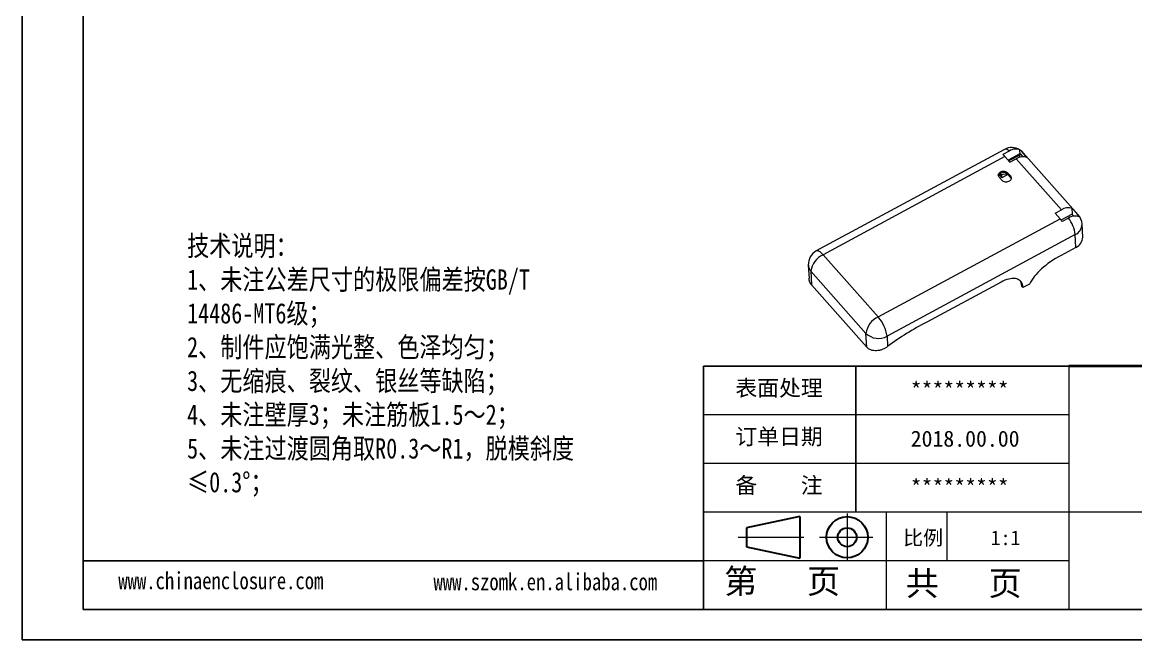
# Model space of a CAD drawing. Header units: inches. Extents: x 1531 to 2581, y 452 to 704.
# Drawn here: x 2224.9 to 2444.5, y 452.3 to 574.2 of the extents above; entities that cross this region are included whole.
import ezdxf

# ---------------------------------------------------------------- set-up
doc = ezdxf.new("R2010")
doc.units = ezdxf.units.IN
doc.header["$LTSCALE"] = 15
doc.linetypes.add('CENTER2', pattern=[28.575, 19.05, -3.175, 3.175, -3.175])
doc.layers.add('文字', color=81, linetype='Continuous')
for name, color, linetype, lineweight in [('粗实线', 7, 'Continuous', 30), ('细实线', 3, 'Continuous', 9), ('细点划线', 2, 'CENTER2', 9)]:
    doc.layers.add(name, color=color, linetype=linetype, lineweight=lineweight)
doc.styles.get("Standard").update_dxf_attribs({"font": 'txt', "bigfont": 'gbcbig.shx'})
doc.styles.add('宋体', font='', dxfattribs={"width": 0.8, "height": 3.5})
doc.styles.get('宋体').set_extended_font_data('SimSun')

msp = doc.modelspace()

# ---------------------------------------------------------------- linework, layer by layer
for p, q in [((2224.867, 704.319), (2224.867, 452.319)), ((2236.867, 698.319), (2236.867, 458.319)), ((2431.267, 506.319), (2359.267, 506.319)), ((2359.267, 458.319), (2359.267, 506.319)), ((2389.267, 477.519), (2389.267, 506.319)), ((2359.267, 467.919), (2236.867, 467.919)), ((2236.867, 458.319), (2575.267, 458.319)), ((2224.867, 452.319), (2581.267, 452.319))]:
    msp.add_line(p, q)
at = {"color": 7, "linetype": 'Continuous', "lineweight": 15}
for p, q in [((2418.621, 549.11), (2381.487, 529.056)), ((2418.703, 547.702), (2382.813, 528.32)), ((2419.533, 548.786), (2418.288, 548.113)), ((2418.703, 547.702), (2419.677, 546.599)), ((2421.486, 548.141), (2419.339, 546.982)), ((2421.625, 547.984), (2419.478, 546.824)), ((2419.674, 546.604), (2421.642, 547.667)), ((2419.677, 546.599), (2420.922, 547.272)), ((2429.835, 537.195), (2420.922, 547.272)), ((2421.625, 547.984), (2421.486, 548.141)), ((2421.645, 547.603), (2421.531, 547.541)), ((2421.645, 547.603), (2421.606, 547.647)), ((2421.642, 547.667), (2421.625, 547.984)), ((2421.646, 547.579), (2421.645, 547.603)), ((2421.703, 548.063), (2421.654, 549.001)), ((2422.069, 547.675), (2422.055, 547.949)), ((2423.041, 547.541), (2422.066, 548.643)), ((2433.156, 536.177), (2422.294, 548.458)), ((2418.118, 542.965), (2417.561, 543.595)), ((2417.637, 544.034), (2418.102, 543.509)), ((2418.102, 543.509), (2418.069, 544.141)), ((2419.268, 544.139), (2418.102, 543.509)), ((2419.22, 544.491), (2419.777, 543.861)), ((2419.22, 544.491), (2419.237, 544.174)), ((2419.237, 544.174), (2419.794, 543.544)), ((2419.777, 543.861), (2419.794, 543.544)), ((2428.59, 536.522), (2429.835, 537.195)), ((2429.565, 535.42), (2428.59, 536.522)), ((2429.755, 535.194), (2432.009, 536.412)), ((2431.954, 537.464), (2432.929, 536.361)), ((2432.009, 536.412), (2431.954, 537.464)), ((2393.675, 516.039), (2429.565, 535.42)), ((2431.231, 535.56), (2429.986, 534.887)), ((2434.038, 531.808), (2433.905, 534.346)), ((2432.58, 532.3), (2395.446, 512.246)), ((2432.713, 529.762), (2432.58, 532.3)), ((2432.713, 529.762), (2429.809, 528.193)), ((2382.813, 528.32), (2393.675, 516.039)), ((2379.916, 526.26), (2380.052, 523.674)), ((2391.285, 512.791), (2380.423, 525.072)), ((2380.423, 525.072), (2380.564, 522.376)), ((2417.926, 522.918), (2403.265, 515)), ((2380.564, 522.376), (2391.426, 510.094)), ((2421.962, 522.301), (2422.24, 521.986)), ((2421.962, 522.301), (2421.97, 522.143)), ((2421.97, 522.143), (2422.249, 521.828)), ((2422.249, 521.828), (2422.24, 521.986)), ((2423.536, 522.523), (2422.249, 521.828)), ((2391.426, 510.094), (2391.285, 512.791)), ((2395.446, 512.246), (2395.554, 510.181))]:
    msp.add_line(p, q, dxfattribs=at)
at = {"color": 8, "linetype": 'Continuous', "lineweight": 15}
msp.add_line((2421.871, 548.154), (2421.703, 548.063), dxfattribs=at)
at = {"color": 7, "linetype": 'Continuous', "lineweight": 15, "flags": 128}
for points in [[(2421.703, 548.063), (2421.706, 548.119), (2421.718, 548.161), (2421.741, 548.186), (2421.773, 548.195), (2421.813, 548.187), (2421.86, 548.162), (2421.911, 548.121), (2421.965, 548.065)], [(2417.561, 543.595), (2417.463, 543.736), (2417.406, 543.89), (2417.392, 544.051), (2417.421, 544.211), (2417.493, 544.364), (2417.604, 544.504), (2417.75, 544.623), (2417.923, 544.716), (2418.117, 544.781), (2418.323, 544.813), (2418.532, 544.811), (2418.734, 544.776), (2418.922, 544.709), (2419.086, 544.612), (2419.22, 544.491)], [(2419.777, 543.861), (2419.875, 543.721), (2419.932, 543.566), (2419.946, 543.406), (2419.917, 543.245), (2419.845, 543.092), (2419.734, 542.953), (2419.588, 542.834), (2419.415, 542.74), (2419.221, 542.676), (2419.015, 542.644), (2418.806, 542.645), (2418.604, 542.681), (2418.416, 542.748), (2418.252, 542.844), (2418.118, 542.965)], [(2419.794, 543.544), (2419.892, 543.403), (2419.933, 543.306)], [(2422.24, 521.986), (2422.207, 522.269), (2422.139, 522.531), (2422.037, 522.769), (2421.9, 522.981), (2421.732, 523.165), (2421.532, 523.321), (2421.303, 523.445), (2421.046, 523.539), (2420.764, 523.599), (2420.46, 523.627), (2420.135, 523.622), (2419.792, 523.584), (2419.436, 523.513), (2419.067, 523.41), (2418.691, 523.276), (2418.309, 523.111), (2417.926, 522.918)]]:
    msp.add_lwpolyline(points, dxfattribs=at)
at = {"color": 8, "linetype": 'Continuous', "lineweight": 15, "flags": 128}
msp.add_lwpolyline([(2382.813, 528.32), (2382.612, 528.534), (2382.416, 528.717), (2382.227, 528.866), (2382.048, 528.98), (2381.881, 529.056), (2381.73, 529.094), (2381.596, 529.093), (2381.487, 529.056)], dxfattribs=at)
at = {"color": 7, "linetype": 'Continuous', "lineweight": 15}
for centre, radius, start, end in [((2420.047, 546.47), 3, 58.78916, 118.3706), ((2420.781, 547.048), 2.139, 65.91108, 125.70322), ((2415.58, 544.973), 4.147, 41.1471, 49.22855), ((2422.24, 545.372), 2.312, 69.72777, 124.74729), ((2420.732, 547.526), 1.74, 39.92301, 57.98242), ((2420.047, 546.47), 3, 41.49181, 56.28827), ((2420.913, 547.169), 1.382, 22.13502, 40.42149), ((2418.438, 543.426), 1.095, 43.11853, 158.13235), ((2418.692, 540.697), 3.499, 80.6918, 110.41791), ((2431.153, 535.295), 2.312, 69.72777, 124.74729), ((2432.479, 533.822), 2.139, 65.91108, 125.70322), ((2428.133, 534.074), 4.461, 24.49853, 31.12806), ((2429.87, 533.704), 4.052, 30.74524, 40.98516), ((2430.909, 534.189), 3, 2.99057, 41.49181), ((2424.677, 531.126), 6.506, 35.31993, 41.30219), ((2425.47, 531.265), 7.185, 8.27656, 36.70303), ((2431.767, 531.826), 2.271, 294.62077, 359.53276), ((2382.912, 526.417), 3, 118.3706, 182.99057), ((2384.603, 524.499), 4.219, 115.1037, 172.19706), ((2420.163, 522.247), 1.8, 1.73539, 32.19062), ((2395.465, 512.218), 4.219, 115.1037, 172.19706), ((2388.198, 511.172), 7.327, 8.42812, 41.62133), ((2393.733, 515.321), 3.52, 225.94743, 299.12586)]:
    msp.add_arc(centre, radius, start, end, dxfattribs=at)
at = {"color": 8, "linetype": 'Continuous', "lineweight": 15}
for centre, radius, start, end in [((2418.813, 548.205), 0.925, 38.86773, 101.94572), ((2421.616, 547.856), 0.906, 41.59634, 60.22013), ((2432.479, 535.575), 0.906, 41.59634, 60.22013), ((2431.653, 534.352), 2.253, 294.32345, 359.83007), ((2381.848, 526.382), 1.935, 183.59975, 222.58321)]:
    msp.add_arc(centre, radius, start, end, dxfattribs=at)
at = {"color": 7, "linetype": 'Continuous', "lineweight": 15}
for points in [[(2429.809, 528.193), (2426.695, 526.518), (2424.604, 524.628), (2423.536, 522.523)], [(2403.265, 515), (2400.548, 513.619), (2397.977, 512.012), (2395.554, 510.181)]]:
    msp.add_open_spline(points, degree=3, dxfattribs=at)
for points, knots in [([(2380.564, 522.376), (2380.48, 522.482), (2380.313, 522.695), (2380.153, 523.073), (2380.067, 523.403), (2380.062, 523.61), (2380.061, 523.674)], [0, 0, 0, 0, 0.2896032, 0.5792475, 0.8683622, 1, 1, 1, 1]), ([(2395.554, 510.181), (2395.393, 510.059), (2395.224, 509.951), (2394.961, 509.806), (2394.872, 509.761), (2394.689, 509.677), (2394.595, 509.637), (2394.313, 509.532), (2394.124, 509.477), (2393.741, 509.396), (2393.547, 509.371), (2393.167, 509.355), (2392.981, 509.364), (2392.619, 509.416), (2392.441, 509.46), (2392.111, 509.583), (2391.956, 509.661), (2391.741, 509.805), (2391.673, 509.858), (2391.544, 509.97), (2391.483, 510.03), (2391.426, 510.094)], [0, 0, 0, 0, 0.125, 0.125, 0.1875, 0.1875, 0.25, 0.25, 0.375, 0.375, 0.5, 0.5, 0.625, 0.625, 0.75, 0.75, 0.875, 0.875, 0.9375, 0.9375, 1, 1, 1, 1])]:
    msp.add_open_spline(points, degree=3, knots=knots, dxfattribs=at)
at = {"layer": '粗实线', "color": 7, "lineweight": 40}
msp.add_line((2575.267, 506.319), (2431.267, 506.319), dxfattribs=at)
at = {"layer": '粗实线', "color": 7}
for p, q in [((2378.24, 476.621), (2367.75, 474.397)), ((2378.24, 476.621), (2378.24, 468.4)), ((2367.75, 474.397), (2367.75, 470.688)), ((2367.75, 470.688), (2378.24, 468.4))]:
    msp.add_line(p, q, dxfattribs=at)
for radius in [4.078, 1.855]:
    msp.add_circle((2387.575, 472.543), radius, dxfattribs=at)
at = {"layer": '细实线', "color": 7}
for p, q in [((2431.267, 506.319), (2431.267, 458.319)), ((2431.267, 496.719), (2359.267, 496.719)), ((2431.267, 487.119), (2359.267, 487.119)), ((2575.267, 477.519), (2359.267, 477.519)), ((2395.267, 477.519), (2395.267, 458.319)), ((2407.267, 477.519), (2407.267, 467.919)), ((2431.267, 467.919), (2359.267, 467.919))]:
    msp.add_line(p, q, dxfattribs=at)
at = {"layer": '细点划线', "color": 7}
for p, q in [((2387.575, 477.237), (2387.575, 467.919)), ((2366.078, 472.543), (2379.043, 472.543)), ((2382.121, 472.543), (2392.662, 472.543))]:
    msp.add_line(p, q, dxfattribs=at)

# ---------------------------------------------------------------- texts
at = {"char_height": 3.15712, "width": 1794.35142, "attachment_point": 1}
for s, insert in [('{\\fSimHei|b0|i0|c134|p49;表面处理}', (2365.528, 503.594)), ('{\\fSimHei|b0|i0|c134|p49;*********}', (2400.107, 503.188)), ('{\\fSimHei|b0|i0|c134|p49;订单日期}', (2365.528, 493.994)), ('{\\fSimHei|b0|i0|c134|p49;2018.00.00}', (2400.107, 493.588)), ('{\\fSimHei|b0|i0|c134|p49;备    注}', (2365.528, 484.394)), ('{\\fSimHei|b0|i0|c134|p49;*********}', (2400.107, 483.988))]:
    msp.add_mtext(s, dxfattribs=dict(at, insert=insert))
at = {"layer": '文字', "color": 0, "attachment_point": 1, "style": '宋体'}
for s, insert, char_height, width in [('{\\H1.111x;技术说明：\\P1、未注公差尺寸的极限偏差按GB/T 14486-MT6级；\\P2、制件应饱满光整、色泽均匀；\\P3、无缩痕、裂纹、银丝等缺陷；\\P4、未注壁厚3；未注筋板1.5～2；\\P5、未注过渡圆角取R0.3～R1，脱模斜度≤0.3%%D；}', (2257.38, 532.09), 3.6, 81.08785), ('www.chinaenclosure.com', (2243.804, 465.676), 3.3792, 59.3693), ('www.szomk.en.alibaba.com', (2305.974, 465.466), 3.3792, 59.3693)]:
    msp.add_mtext(s, dxfattribs=dict(at, insert=insert, char_height=char_height, width=width))
at = {"layer": '细实线', "color": 7, "attachment_point": 1}
for s, insert, char_height, width in [('{\\fSimSun|b0|i0|c134|p54;比例}', (2398.627, 473.883), 2.88, 12.6423), ('{\\fSimSun|b0|i0|c134|p54;1:1}', (2415.877, 473.883), 2.88, 12.6423), ('{\\fSimSun|b0|i0|c134|p54;第   页}', (2363.306, 466.269), 4.8, 36), ('{\\fSimSun|b0|i0|c134|p54; 共   页}', (2395.854, 465.861), 4.8, 36)]:
    msp.add_mtext(s, dxfattribs=dict(at, insert=insert, char_height=char_height, width=width))

doc.saveas('drawing.dxf')
